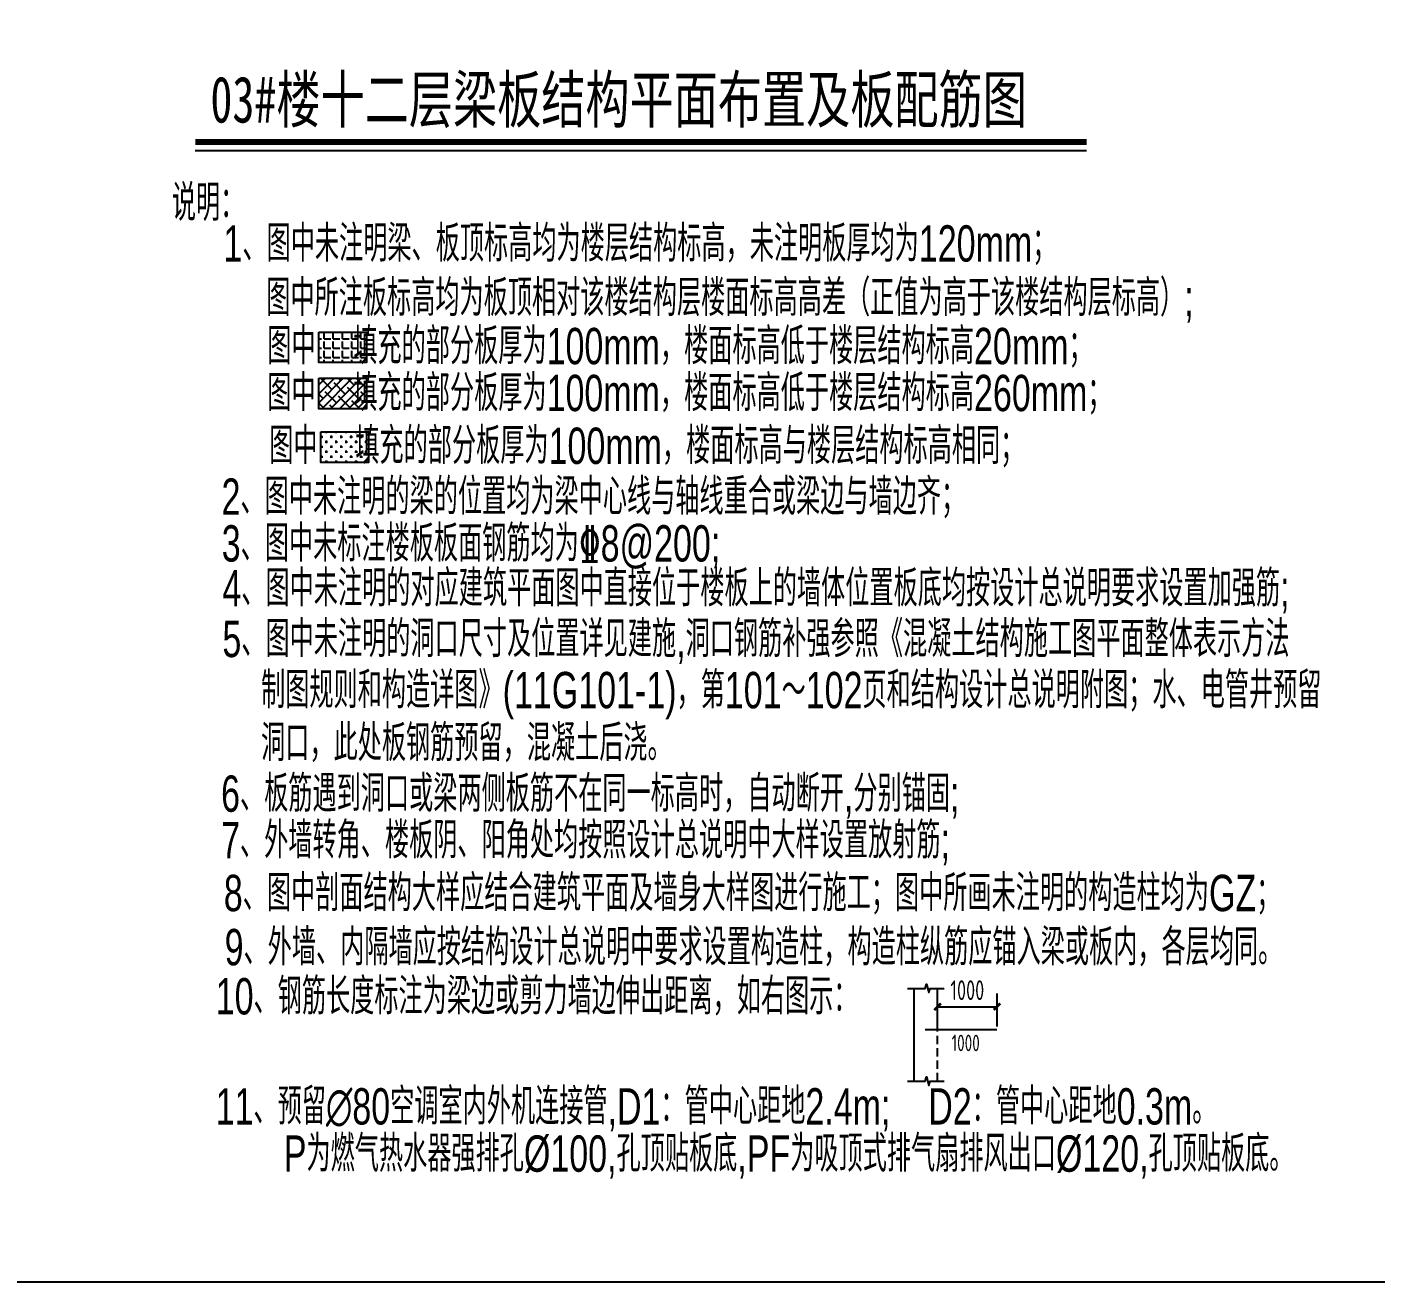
# Model space of a CAD drawing. Extents: x -173820 to 521180, y -715739 to 158231.
# Drawn here: x 14026 to 34437, y -134729 to -115735 of the extents above; entities that cross this region are included whole.
import ezdxf

# ---------------------------------------------------------------- set-up
doc = ezdxf.new("R2010")
doc.units = 0
doc.header["$LTSCALE"] = 1000
doc.linetypes.add('CONTINOUS', pattern=[0])
doc.linetypes.add('HIDDEN2', pattern=[0.1875, 0.125, -0.0625])
doc.layers.add('模板线', color=3, linetype='Continuous')
doc.layers.add('钢筋_文字', color=7, linetype='Continuous')
doc.styles.add('TEXTNORMAL', font='njadri_romans1.shx', dxfattribs={"width": 0.7, "bigfont": 'njadri_fhztxt.shx'})
doc.styles.add('TEXTSTEEL', font='njadri_tssdeng.shx', dxfattribs={"width": 0.7, "bigfont": 'njadri_tssdchn.shx'})
doc.styles.add('zzt', font='tssdeng.shx', dxfattribs={"width": 0.7, "height": 300, "bigfont": 'tssdchn.shx'})
doc.styles.add('钢筋长度', font='tssdeng.shx', dxfattribs={"width": 0.7, "height": 300, "bigfont": 'tssdchn.shx'})
doc.styles.add('黑体', font='simhei.ttf', dxfattribs={"width": 0.8})
doc.dimstyles.new('DIM_1_100', dxfattribs={"dimtxt": 300, "dimasz": 100, "dimexe": 200, "dimexo": 50, "dimgap": 100, "dimtad": 1, "dimdec": 0, "dimzin": 0, "dimdsep": 46, "dimtxsty": 'zzt', "dimblk": 'ARCHTICK', "dimcen": 0, "dimclrt": 7, "dimadec": 0, "dimazin": 0, "dimtfac": 1, "dimtdec": 0, "dimtix": 1, "dimtmove": 2, "dimatfit": 0, "dimldrblk": 'ARCHTICK', "dimfxl": 0, "dimtolj": 1, "dimarcsym": 0})

# ---------------------------------------------------------------- blocks, each defined once
blk = doc.blocks.new('_ArchTick')
at = {"color": 4, "linetype": 'ByBlock', "const_width": 0.4}
blk.add_lwpolyline([(-0.5, -0.5), (0.5, 0.5)], dxfattribs=at)
blk = doc.blocks.new('*D1586')
at = {"layer": 'Defpoints', "color": 0}
for p in [(12469, 2540), (11569, 2193), (12469, 2193)]:
    blk.add_point(p, dxfattribs=at)
at = {"layer": '钢筋_文字', "color": 0, "lineweight": -2}
for p, q in [((11569, 2243), (11569, 2740)), ((12469, 2243), (12469, 2740)), ((11569, 2540), (12469, 2540))]:
    blk.add_line(p, q, dxfattribs=at)
at = {"layer": '钢筋_文字', "color": 0, "lineweight": -2, "xscale": 100, "yscale": 100, "zscale": 100, "rotation": 180}
blk.add_blockref('_ArchTick', (11569, 2540), dxfattribs=at)
at = {"layer": '钢筋_文字', "color": 0, "lineweight": -2, "xscale": 100, "yscale": 100, "zscale": 100}
blk.add_blockref('_ArchTick', (12469, 2540), dxfattribs=at)
at = {"layer": '钢筋_文字', "color": 7, "insert": (12019, 2790), "char_height": 300, "attachment_point": 5, "style": 'zzt'}
blk.add_mtext('\\A1;1000', dxfattribs=at)
blk = doc.blocks.new('$1535875')
at = {"layer": '钢筋_文字', "linetype": 'Continuous'}
h = blk.add_hatch(dxfattribs=at)
h.set_pattern_fill('ANGLE', scale=20, style=0)
h.set_pattern_definition([(0, (-460926.76, -11072.38), (0, 139.7), [101.6, -38.1]), (90, (-460926.76, -11072.38), (-139.7, 9e-15), [101.6, -38.1])])
h.paths.add_polyline_path([(2201.1, 12749.2), (2201.1, 12287.7), (2920.5, 12287.7), (2920.5, 12749.2)])
h = blk.add_hatch(dxfattribs=at)
h.set_pattern_fill('ANSI38', scale=30, style=0)
h.set_pattern_definition([(45, (180759.6, 3445.45), (-67.35192, 67.35192), []), (135, (180759.6, 3445.45), (-202.055763, 67.35192), [238.125, -142.875])])
h.paths.add_polyline_path([(2920.5, 12051.5), (2201.1, 12051.5), (2201.1, 11590), (2920.5, 11590)])
h = blk.add_hatch(dxfattribs=at)
h.set_pattern_fill('CROSS', scale=300, style=0)
h.set_pattern_definition([(0, (114916.295, 37211.69), (75, 75), [37.5, -112.5]), (90, (114935.045, 37192.94), (-75, 75), [37.5, -112.5])])
h.paths.add_polyline_path([(2231.1, 11239.9), (2231.1, 10778.4), (2950.5, 10778.4), (2950.5, 11239.9)])
blk.add_line((11213.4, 1413.2, 0), (11213.4, 2818.2, 0), dxfattribs=at)
at = {"layer": '钢筋_文字', "linetype": 'HIDDEN2'}
blk.add_line((11568.5, 1413.2, 0), (11568.5, 2818.2, 0), dxfattribs=at)
at = {"layer": '钢筋_文字', "color": 7, "linetype": 'Continuous'}
for points in [[(2201.1, 12749.2), (2920.5, 12749.2), (2920.5, 12287.7), (2201.1, 12287.7)], [(2201.1, 12051.5), (2920.5, 12051.5), (2920.5, 11590), (2201.1, 11590)], [(2231.1, 11239.9), (2950.5, 11239.9), (2950.5, 10778.4), (2231.1, 10778.4)]]:
    blk.add_lwpolyline(points, close=True, dxfattribs=at)
at = {"layer": '钢筋_文字', "elevation": 0}
for points in [[(11113.4, 2818.2), (11380.6, 2818.2), (11401.5, 2882.4), (11434.8, 2754), (11455.6, 2818.2), (11668.5, 2818.2)], [(11113.4, 1413.2), (11380.6, 1413.2), (11401.5, 1477.4), (11434.8, 1349), (11455.6, 1413.2), (11668.5, 1413.2)]]:
    blk.add_lwpolyline(points, dxfattribs=at)
at = {"layer": '钢筋_文字', "color": 6, "const_width": 30, "elevation": 0}
blk.add_lwpolyline([(11378.5, 2193.4), (12468.5, 2193.4)], dxfattribs=at)
at = {"layer": '钢筋_文字', "color": 7, "style": 'TEXTSTEEL', "width": 0.7}
for s, p in [('说明：', (-24.3, 14434.3, 0)), ('制图规则和构造详图》(11G101-1)，第101～102页和结构设计总说明附图；水、电管井预留', (1326.6, 7057, 0)), ('洞口，此处板钢筋预留，混凝土后浇。', (1326.6, 6257, 0))]:
    blk.add_text(s, height=550, dxfattribs=at).set_placement(p)
at = {"layer": '钢筋_文字', "color": 7, "linetype": 'Continuous', "style": 'TEXTSTEEL', "width": 0.7}
for s, p in [('1、图中未注明梁、板顶标高均为楼层结构标高，未注明板厚均为120mm；', (758.2, 13816.3, 0)), ('图中所注板标高均为板顶相对该楼结构层楼面标高高差（正值为高于该楼结构层标高）;', (1404.8, 12993.7, 0)), ('图中    填充的部分板厚为100mm，楼面标高低于楼层结构标高20mm；', (1419.7, 12263.5)), ('图中    填充的部分板厚为100mm，楼面标高低于楼层结构标高260mm；', (1419.7, 11553.4)), ('图中    填充的部分板厚为100mm，楼面标高与楼层结构标高相同；', (1449.7, 10754.2)), ('2、图中未注明的梁的位置均为梁中心线与轴线重合或梁边与墙边齐；', (728.2, 9984.5, 0)), ('3、图中未标注楼板板面钢筋均为%%1328@200;', (731.1, 9277.1, 0)), ('4、图中未注明的对应建筑平面图中直接位于楼板上的墙体位置板底均按设计总说明要求设置加强筋;', (741.1, 8598.1, 0)), ('5、图中未注明的洞口尺寸及位置详见建施,洞口钢筋补强参照《混凝土结构施工图平面整体表示方法', (741.1, 7831.2, 0)), ('6、板筋遇到洞口或梁两侧板筋不在同一标高时，自动断开,分别锚固;', (721.1, 5490.4, 0)), ('7、外墙转角、楼板阴、阳角处均按照设计总说明中大样设置放射筋;', (721.1, 4783.7, 0))]:
    blk.add_text(s, height=550, dxfattribs=at).set_placement(p)
at = {"layer": '钢筋_文字', "color": 7, "linetype": 'CONTINOUS', "style": 'TEXTNORMAL', "width": 0.7}
for s, p in [('8、图中剖面结构大样应结合建筑平面及墙身大样图进行施工；图中所画未注明的构造柱均为GZ；', (762.2, 3986.1, 0)), ('9、外墙、内隔墙应按结构设计总说明中要求设置构造柱，构造柱纵筋应锚入梁或板内，各层均同。', (774.7, 3166.8, 0)), ('10、钢筋长度标注为梁边或剪力墙边伸出距离，如右图示：', (640.1, 2423.2, 0)), ('11、预留∅80空调室内外机连接管,D1：管中心距地2.4m;    D2：管中心距地0.3m。', (639, 757, 0)), ('P为燃气热水器强排孔%%C100,孔顶贴板底,PF为吸顶式排气扇排风出口%%C120,孔顶贴板底。', (1670.6, 42.3, 0))]:
    blk.add_text(s, height=550, dxfattribs=at).set_placement(p)
at = {"layer": '钢筋_文字', "style": '钢筋长度', "width": 0.7}
blk.add_text('1000', height=250, dxfattribs=at).set_placement((11781.3, 1866.4, 0))
at = {"layer": '钢筋_文字'}
dim = blk.add_linear_dim(base=(12468.5, 2540.2, 0), p1=(11568.5, 2193.4, 0), p2=(12468.5, 2193.4, 0), text='1000', dimstyle='DIM_1_100', dxfattribs=at)
dim.commit()
dim.dimension.update_dxf_attribs({"geometry": '*D1586', "text_midpoint": (12018.5, 2790.2, 0)})

msp = doc.modelspace()

# ---------------------------------------------------------------- linework, layer by layer
at = {"layer": '模板线', "elevation": 0}
msp.add_lwpolyline([(-14954.7, -75329.2), (69145.3, -75329.2), (69145.3, -134729.2), (-14954.7, -134729.2)], close=True, dxfattribs=at)
at = {"layer": '钢筋_文字'}
msp.add_line((16575, -117607, 0), (30068.2, -117607, 0), dxfattribs=at)
at = {"layer": '钢筋_文字', "elevation": 0}
msp.add_lwpolyline([(16575, -117475.7, 87.5, 87.5, 0), (30068.2, -117475.7, 0, 0, 0)], format="xyseb", dxfattribs=at)

# ---------------------------------------------------------------- block references
at = {"layer": '钢筋_文字'}
msp.add_blockref('$1535875', (16244.3, -133102.7, 0), dxfattribs=at)

# ---------------------------------------------------------------- texts
at = {"layer": '钢筋_文字', "color": 7, "linetype": 'HIDDEN2', "style": '黑体', "width": 0.7}
msp.add_text('03#楼十二层梁板结构平面布置及板配筋图', height=700, dxfattribs=at).set_placement((16803, -117181.9, 0))

doc.saveas('drawing.dxf')
